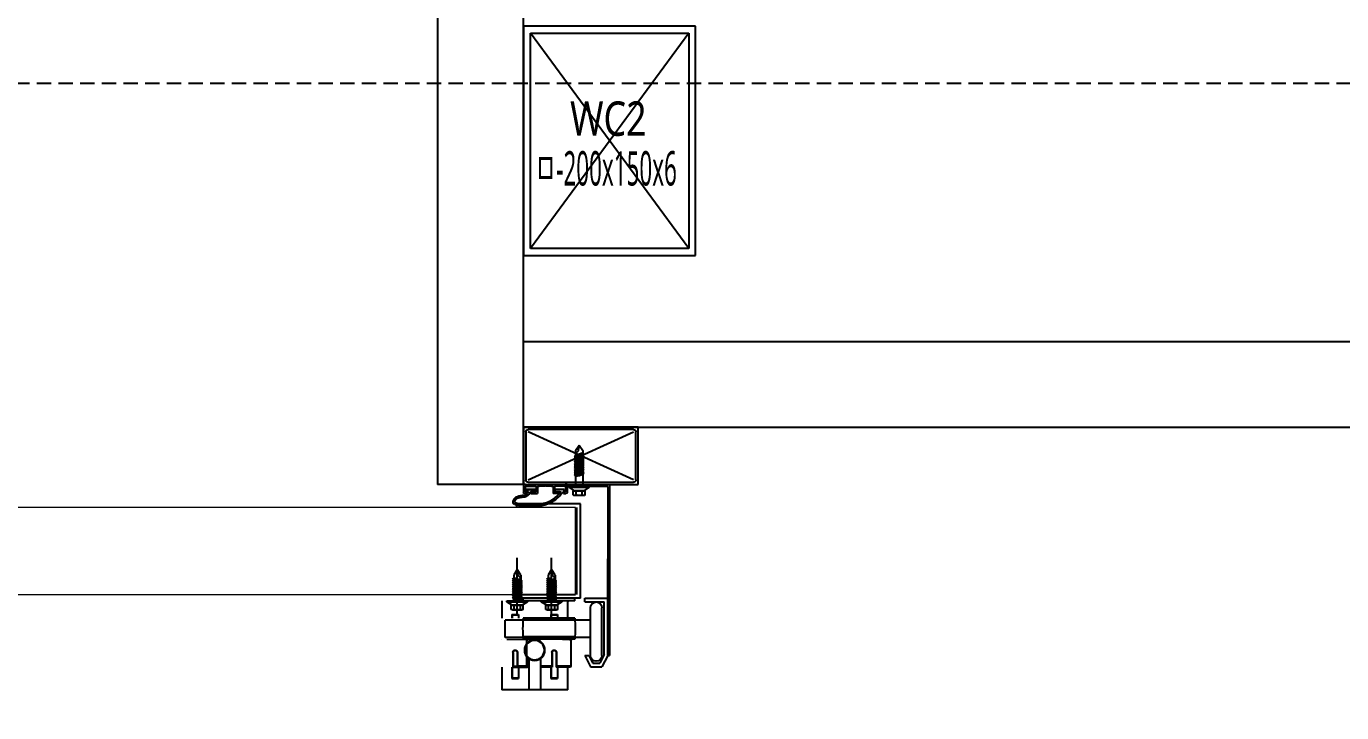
# Model space of a CAD drawing. Header units: millimetres. Extents: x 13515 to 183937, y -33900 to -660.
# Drawn here: x 121592.51 to 121610.46, y -19629.38 to -19620 of the extents above; entities that cross this region are included whole.
import ezdxf
from ezdxf.enums import TextEntityAlignment as Align

# ---------------------------------------------------------------- set-up
doc = ezdxf.new("R2010")
doc.units = ezdxf.units.MM
doc.header["$LTSCALE"] = 100
doc.header["$MEASUREMENT"] = 0
doc.header["$PDSIZE"] = -10
doc.linetypes.add('HIDDEN2', pattern=[0.1875, 0.125, -0.0625])
doc.layers.get('0').update_dxf_attribs({"linetype": 'CONTINUOUS'})
doc.layers.get('Defpoints').update_dxf_attribs({"color": 171, "linetype": 'CONTINUOUS'})
for name, color, linetype in [('ELE9', 9, 'CONTINUOUS'), ('FIN(패널-T75 글라스울)', 6, 'CONTINUOUS'), ('h COLUMN', 252, 'CONTINUOUS'), ('OVERHEAD DOOR - 1', 4, 'CONTINUOUS'), ('OVERHEAD DOOR - ETC', 252, 'CONTINUOUS')]:
    doc.layers.add(name, color=color, linetype=linetype)
doc.styles.add('TE', font='malgun_0.ttf')

# ---------------------------------------------------------------- blocks, each defined once
blk = doc.blocks.new('*U142')
at = {"color": 0, "linetype": 'ByBlock'}
for p, q in [((100, 75), (-100, 75)), ((-100, 75), (-100, -75)), ((-94, 69), (94, 69)), ((-94, -69), (-94, 69)), ((94, 69), (94, -69)), ((100, -75), (100, 75)), ((-100, -75), (100, -75)), ((94, -69), (-94, -69))]:
    blk.add_line(p, q, dxfattribs=at)
at = {"layer": 'Defpoints'}
blk.add_point((0, 0), dxfattribs=at)
blk = doc.blocks.new('WC2')
at = {"layer": 'h COLUMN', "ltscale": 0.1}
for p, q in [((69, -94), (-69, 94)), ((69, 94), (-69, -94))]:
    blk.add_line(p, q, dxfattribs=at)
at = {"layer": 'h COLUMN', "ltscale": 0.1, "rotation": 90}
blk.add_blockref('*U142', (0, 0), dxfattribs=at)
at = {"layer": 'Defpoints', "style": 'TE'}
for s, width, p in [('WC2', 0.8, (-34.4, 19.4)), ('ㅁ-200x150x6', 0.5, (-65.3, -24))]:
    blk.add_text(s, height=30, dxfattribs=dict(at, width=width)).set_placement(p, align=Align.MIDDLE_LEFT)
blk = doc.blocks.new('지상1층 WC 배치')
at = {"ltscale": 10000}
blk.add_blockref('WC2', (207100, -26650), dxfattribs=at)
blk = doc.blocks.new('A$C2563bbe5')
at = {"layer": 'OVERHEAD DOOR - ETC'}
h = blk.add_hatch(color=256, dxfattribs=at)
h.dxf.hatch_style = 1
edge = h.paths.add_edge_path()
edge.add_line((3327.3, 733.3), (3329.3, 733.3))
edge.add_spline(control_points=[(3329.3, 733.3), (3329, 733.8), (3328.7, 734.4), (3328.3, 734.8)], knot_values=[0, 0, 0, 0, 1.802776, 1.802776, 1.802776, 1.802776], degree=3, periodic=0)
edge.add_line((3328.3, 734.8), (3328, 735))
edge.add_line((3328, 735), (3327.6, 735.7))
edge.add_line((3327.6, 735.7), (3326.7, 736.1))
edge.add_line((3326.7, 736.1), (3325.4, 736.5))
edge.add_spline(control_points=[(3325.4, 736.5), (3321.2, 737), (3316.3, 737.6), (3315.3, 743.5), (3319.6, 745), (3324.2, 746.2), (3332, 746.6), (3337.6, 745.8), (3341.1, 745.2)], knot_values=[0, 0, 0, 0, 10.510022, 12.30215, 15.888405, 21.408051, 27.790202, 38.523805, 38.523805, 38.523805, 38.523805], degree=3, periodic=0)
edge.add_spline(control_points=[(3341.1, 745.2), (3341.1, 745.2), (3344.3, 744.6), (3351.9, 742.2), (3356.9, 736.5), (3359.7, 733.3)], knot_values=[81.368069, 81.368069, 81.368069, 81.368069, 81.427954, 91.382666, 103.911951, 103.911951, 103.911951, 103.911951], degree=3, periodic=0)
edge.add_line((3359.7, 733.3), (3360.3, 733.3))
edge.add_line((3360.3, 733.3), (3360.3, 731.3))
edge.add_line((3360.3, 731.3), (3352.3, 731.3))
edge.add_line((3352.3, 731.3), (3352.3, 733.3))
edge.add_line((3352.3, 733.3), (3357.7, 733.3))
edge.add_spline(control_points=[(3357.7, 733.3), (3357.4, 733.7), (3357, 734.1), (3356.7, 734.4)], knot_values=[101.110526, 101.110526, 101.110526, 101.110526, 102.614786, 102.614786, 102.614786, 102.614786], degree=3, periodic=0)
edge.add_line((3356.7, 734.4), (3356.7, 734.8))
edge.add_line((3356.7, 734.8), (3356.4, 734.8))
edge.add_spline(control_points=[(3356.4, 734.8), (3356.3, 734.9), (3356.2, 735), (3355, 736.3), (3353.9, 737.4), (3352.1, 738.9), (3351.5, 739.4), (3350.3, 740.2), (3349.6, 740.6), (3347.4, 741.8), (3345.6, 742.5), (3342.9, 743.3), (3342, 743.5), (3341, 743.7), (3340.9, 743.7), (3340.8, 743.8)], knot_values=[81.408921, 81.408921, 81.408921, 81.408921, 81.846453, 81.846453, 86.724969, 86.724969, 89.164228, 89.164228, 91.603486, 91.603486, 97.394899, 97.394899, 100.290605, 100.290605, 100.605478, 100.605478, 100.605478, 100.605478], degree=3, periodic=0)
edge.add_spline(control_points=[(3340.8, 743.8), (3340, 743.9), (3339.3, 744.1), (3337.3, 744.4), (3336.1, 744.5), (3334.3, 744.6), (3333.7, 744.7), (3333.1, 744.7)], knot_values=[72.981686, 72.981686, 72.981686, 72.981686, 75.56252, 75.56252, 79.405214, 79.405214, 81.408921, 81.408921, 81.408921, 81.408921], degree=3, periodic=0)
edge.add_spline(control_points=[(3333.1, 744.7), (3332.3, 744.8), (3331.5, 744.8), (3330.6, 744.9), (3330.5, 744.9), (3330.4, 744.9)], knot_values=[24.457688, 24.457688, 24.457688, 24.457688, 26.980257, 26.980257, 27.239597, 27.239597, 27.239597, 27.239597], degree=3, periodic=0)
edge.add_spline(control_points=[(3330.4, 744.9), (3329.5, 744.9), (3328.6, 744.9), (3326.7, 744.8), (3325.7, 744.7), (3323.7, 744.4), (3322.8, 744.2), (3321.3, 743.9), (3320.8, 743.7), (3320, 743.5), (3319.8, 743.4), (3319.2, 743.3), (3319, 743.2), (3318.4, 743), (3318.2, 742.9), (3317.7, 742.7), (3317.5, 742.6), (3317.3, 742.4), (3317.2, 742.3), (3317.2, 742.3), (3317.2, 742.3), (3317.1, 742.2), (3317.1, 742.2), (3317.1, 742.2), (3317.1, 742.1), (3317.1, 741.8), (3317.2, 741.7), (3317.3, 741.4), (3317.3, 741.3), (3317.5, 741), (3317.6, 740.9), (3317.9, 740.6), (3318.1, 740.4), (3318.5, 739.5), (3319.1, 739.4), (3319.9, 739), (3320.6, 738.6), (3321.6, 738.5), (3322.2, 738.4), (3326, 737.9)], knot_values=[0, 0, 0, 0, 2.699013, 2.699013, 5.918469, 5.918469, 9.137924, 9.137924, 10.747652, 10.747652, 11.552515, 11.552515, 12.357379, 12.357379, 13.187027, 13.187027, 14.016674, 14.016674, 14.846322, 14.846322, 15.271824, 15.271824, 15.697327, 15.697327, 16.368626, 16.368626, 17.039926, 17.039926, 17.711225, 17.711225, 18.939482, 18.939482, 20.167739, 20.167739, 21.883718, 21.883718, 23.599698, 23.599698, 24.457688, 24.457688, 24.457688, 24.457688], degree=3, periodic=0)
edge.add_spline(control_points=[(3326, 737.9), (3326.5, 737.8), (3327.1, 737.6), (3328, 737.1), (3328.3, 736.8), (3328.8, 736.4), (3329, 736.3), (3329.3, 736), (3329.4, 735.8), (3329.8, 735.3), (3330, 735), (3330.3, 734.5), (3330.5, 734.3), (3331.3, 733.3)], knot_values=[0, 0, 0, 0, 1.654202, 1.654202, 2.776859, 2.776859, 3.338188, 3.338188, 3.899517, 3.899517, 4.888564, 4.888564, 5.545615, 5.545615, 5.545615, 5.545615], degree=3, periodic=0)
edge.add_line((3331.3, 733.3), (3335.3, 733.3))
edge.add_line((3335.3, 733.3), (3335.3, 731.3))
edge.add_line((3335.3, 731.3), (3327.3, 731.3))
edge.add_line((3327.3, 731.3), (3327.3, 733.3))
at = {"layer": 'FIN(패널-T75 글라스울)'}
for p, q in [((3325, 727), (3250, 727)), ((3325, 727), (3325, 252)), ((3325, 677), (4275, 677)), ((3325, 602), (4275, 602))]:
    blk.add_line(p, q, dxfattribs=at)
blk.add_lwpolyline([(4350, 727), (4350, 252), (3250, 252), (3250, 727)], dxfattribs=at)
at = {"layer": 'OVERHEAD DOOR - 1', "lineweight": 0}
for p, q in [((829.6, 823), (3370.4, 823)), ((3370.4, 823), (3370.4, 747)), ((3370.4, 747), (829.6, 747))]:
    blk.add_line(p, q, dxfattribs=at)
at = {"layer": 'OVERHEAD DOOR - ETC'}
for p, q in [((3306, 886.5), (3306, 906.2)), ((3363.5, 906.2), (3306, 906.2)), ((3314.7, 886.5), (3314.7, 896.2)), ((3314.7, 896.2), (3320.7, 896.2)), ((3315, 886.5), (3315, 896)), ((3320.5, 896), (3315, 896)), ((3320.5, 886.5), (3320.5, 896)), ((3320.7, 886.5), (3320.7, 896.2)), ((3329.7, 879), (3329.7, 905.2)), ((3338.7, 906.2), (3330.7, 906.2)), ((3339.7, 879), (3339.7, 905.2)), ((3348.7, 886.5), (3348.7, 896.2)), ((3348.7, 896.2), (3354.7, 896.2)), ((3349, 886.5), (3349, 896)), ((3354.5, 896), (3349, 896)), ((3354.5, 886.5), (3354.5, 896)), ((3354.7, 886.5), (3354.7, 896.2)), ((3363.5, 906.2), (3363.5, 886.5)), ((3315.7, 873.5), (3315.7, 886.5)), ((3315.9, 873.5), (3315.9, 886.5)), ((3315.9, 886.5), (3328.5, 886.5)), ((3315.9, 885.5), (3328, 885.5)), ((3319.5, 873.5), (3319.5, 886.5)), ((3329.2, 886.5), (3319.5, 886.5)), ((3329.2, 885.5), (3319.5, 885.5)), ((3319.7, 873.5), (3319.7, 886.5)), ((3328, 885.5), (3328.5, 886.5)), ((3328, 885.5), (3328, 863.4)), ((3329.2, 886.5), (3329.2, 878.6)), ((3340.2, 886.5), (3340.2, 878.6)), ((3349.9, 886.5), (3340.2, 886.5)), ((3349.9, 885.5), (3340.2, 885.5)), ((3349.7, 873.5), (3349.7, 886.5)), ((3349.9, 873.5), (3349.9, 886.5)), ((3353.5, 873.5), (3353.5, 886.5)), ((3366, 886.5), (3353.5, 886.5)), ((3366.5, 885.5), (3353.5, 885.5)), ((3353.7, 873.5), (3353.7, 886.5)), ((3366.5, 885.5), (3366, 886.5)), ((3366.5, 885.5), (3366.5, 863.4)), ((3378.4, 876.2), (3383.4, 886.2)), ((3383.4, 886.2), (3393.4, 886.2)), ((3398.4, 876.2), (3393.4, 886.2)), ((3378.4, 876.2), (3382, 876.2)), ((3382, 876.2), (3385.4, 883)), ((3383.4, 876.2), (3383.4, 834.5)), ((3385.4, 883), (3391.4, 883)), ((3395.2, 875.4), (3391.4, 883)), ((3393.4, 876.2), (3393.4, 834.5)), ((3395.2, 875.4), (3395.2, 829.4)), ((3398.4, 876.2), (3398.4, 791.9)), ((3398.4, 728.6), (3398.4, 876.2)), ((3398.4, 876.2), (3400, 876.2)), ((3400, 727), (3400, 876.2)), ((3306, 862.1), (3306, 862)), ((3309.1, 860.5), (3309.1, 845.5)), ((3324.7, 860.5), (3309.1, 860.5)), ((3310.4, 862), (3328.8, 862.4)), ((3369.7, 862), (3324.7, 862)), ((3369.3, 860.5), (3324.7, 860.5)), ((3359.1, 862), (3365.7, 862.4)), ((3363.5, 862.1), (3363.5, 862)), ((3382.1, 860.5), (3369.3, 860.5)), ((3383.4, 860.5), (3373.6, 860.5)), ((3369.7, 860), (3324.7, 860)), ((3306, 828.5), (3306, 843.5)), ((3324.7, 845.5), (3309.1, 845.5)), ((3314.7, 840.5), (3314.7, 843.5)), ((3314.7, 840.5), (3320.7, 840.5)), ((3315, 840.8), (3315, 843.5)), ((3315, 840.8), (3320.5, 840.8)), ((3319.5, 841.5), (3319.5, 791.1)), ((3320.5, 840.8), (3320.5, 843.5)), ((3320.7, 840.5), (3320.7, 843.5)), ((3369.3, 845.5), (3324.7, 845.5)), ((3369.7, 845.5), (3324.7, 845.5)), ((3369.7, 843.5), (3324.7, 843.5)), ((3348.7, 840.5), (3348.7, 843.5)), ((3348.7, 840.5), (3354.7, 840.5)), ((3349, 840.8), (3349, 843.5)), ((3349, 840.8), (3354.5, 840.8)), ((3349.5, 841.5), (3349.5, 791.1)), ((3354.5, 840.8), (3354.5, 843.5)), ((3354.7, 840.5), (3354.7, 843.5)), ((3363.5, 843.5), (3363.5, 829.5)), ((3382.1, 845.5), (3369.3, 845.5)), ((3383.4, 845.5), (3373.6, 845.5)), ((3306, 828.5), (3306, 829.5)), ((3315.2, 832.3), (3310.5, 829.3)), ((3310.5, 829.3), (3328.5, 829.3)), ((3328.5, 829.3), (3310.5, 829.3)), ((3310.5, 829.3), (3310.5, 828.5)), ((3310.5, 828.5), (3328.5, 828.5)), ((3314.3, 836), (3314.3, 832.3)), ((3314.3, 832.3), (3324.8, 832.3)), ((3323.8, 832.3), (3315.2, 832.3)), ((3315.4, 826.1), (3321.3, 828.5)), ((3315.4, 824.3), (3323.7, 827.7)), ((3315.4, 824.3), (3323.7, 827.7)), ((3315.4, 826.1), (3316.4, 826.9)), ((3316.4, 825.7), (3315.4, 826.1)), ((3315.4, 826.1), (3316.4, 825.3)), ((3316.4, 826.1), (3315.4, 826.1)), ((3315.5, 836.5), (3323.6, 836.5)), ((3316.4, 826.9), (3316.4, 828.5)), ((3322.2, 828.5), (3316.4, 826.1)), ((3316.4, 826.9), (3320.2, 828.5)), ((3316.4, 825.1), (3322.7, 827.7)), ((3322.7, 826.9), (3316.4, 824.3)), ((3316.4, 825.1), (3316.4, 826.1)), ((3316.8, 836), (3316.8, 832.3)), ((3374.6, 826.2), (3318.8, 826.2)), ((3318.8, 826.2), (3318.8, 823)), ((3322.3, 836), (3322.3, 832.3)), ((3322.7, 827.7), (3322.7, 828.5)), ((3323.7, 827.7), (3322.7, 828.5)), ((3322.7, 828.1), (3323.7, 827.7)), ((3323.7, 827.7), (3322.7, 826.9)), ((3322.7, 827.7), (3323.7, 827.7)), ((3322.7, 825.9), (3322.7, 826.9)), ((3323.7, 825.9), (3322.7, 826.7)), ((3322.7, 826.3), (3323.7, 825.9)), ((3328.5, 829.3), (3323.8, 832.3)), ((3369.7, 828.5), (3324.7, 828.5)), ((3324.7, 828.5), (3324.7, 826.2)), ((3369.7, 826.2), (3324.7, 826.2)), ((3324.8, 836), (3324.8, 832.3)), ((3328.5, 828.5), (3328.5, 829.3)), ((3345.2, 832.3), (3340.5, 829.3)), ((3340.5, 829.3), (3358.5, 829.3)), ((3358.5, 829.3), (3340.5, 829.3)), ((3340.5, 829.3), (3340.5, 828.5)), ((3340.5, 828.5), (3358.5, 828.5)), ((3344.3, 836), (3344.3, 832.3)), ((3344.3, 832.3), (3354.8, 832.3)), ((3353.8, 832.3), (3345.2, 832.3)), ((3345.4, 826.1), (3351.3, 828.5)), ((3345.4, 824.3), (3353.7, 827.7)), ((3345.4, 824.3), (3353.7, 827.7)), ((3345.4, 826.1), (3346.4, 826.9)), ((3346.4, 825.7), (3345.4, 826.1)), ((3345.4, 826.1), (3346.4, 825.3)), ((3346.4, 826.1), (3345.4, 826.1)), ((3345.5, 836.5), (3353.6, 836.5)), ((3346.4, 826.9), (3346.4, 828.5)), ((3352.2, 828.5), (3346.4, 826.1)), ((3346.4, 826.9), (3350.2, 828.5)), ((3346.4, 825.1), (3352.7, 827.7)), ((3352.7, 826.9), (3346.4, 824.3)), ((3346.4, 825.1), (3346.4, 826.1)), ((3346.8, 836), (3346.8, 832.3)), ((3352.3, 836), (3352.3, 832.3)), ((3352.7, 827.7), (3352.7, 828.5)), ((3353.7, 827.7), (3352.7, 828.5)), ((3352.7, 828.1), (3353.7, 827.7)), ((3353.7, 827.7), (3352.7, 826.9)), ((3352.7, 827.7), (3353.7, 827.7)), ((3352.7, 825.9), (3352.7, 826.9)), ((3353.7, 825.9), (3352.7, 826.7)), ((3352.7, 826.3), (3353.7, 825.9)), ((3358.5, 829.3), (3353.8, 832.3)), ((3354.8, 836), (3354.8, 832.3)), ((3358.5, 828.5), (3358.5, 829.3)), ((3363.5, 828.5), (3363.5, 829.5)), ((3369.7, 828.5), (3369.7, 826.2)), ((3374.6, 826.2), (3374.6, 743.8)), ((3378.4, 829.4), (3395.2, 829.4)), ((3378.4, 829.4), (3378.4, 826.2)), ((3378.4, 826.2), (3398.4, 826.2)), ((3315.4, 822.4), (3323.7, 825.9)), ((3315.4, 822.4), (3323.7, 825.9)), ((3315.4, 824.3), (3316.4, 825.1)), ((3316.4, 823.9), (3315.4, 824.3)), ((3315.4, 824.3), (3316.4, 823.5)), ((3316.4, 824.3), (3315.4, 824.3)), ((3315.4, 820.6), (3323.7, 824)), ((3315.4, 820.6), (3323.7, 824)), ((3315.4, 822.4), (3316.4, 823.2)), ((3316.4, 822.4), (3315.4, 822.4)), ((3316.4, 822), (3315.4, 822.4)), ((3315.4, 822.4), (3316.4, 821.6)), ((3315.4, 818.8), (3323.7, 822.2)), ((3315.4, 818.8), (3323.7, 822.2)), ((3315.4, 820.6), (3316.4, 821.4)), ((3316.4, 820.2), (3315.4, 820.6)), ((3315.4, 820.6), (3316.4, 819.8)), ((3316.4, 820.6), (3315.4, 820.6)), ((3315.4, 816.9), (3323.7, 820.4)), ((3315.4, 816.9), (3323.7, 820.4)), ((3315.4, 818.8), (3316.4, 819.6)), ((3316.4, 818.4), (3315.4, 818.8)), ((3315.4, 818.8), (3316.4, 818)), ((3316.4, 818.8), (3315.4, 818.8)), ((3315.4, 815.1), (3323.7, 818.5)), ((3315.4, 815.1), (3323.7, 818.5)), ((3315.4, 816.9), (3316.4, 817.7)), ((3316.4, 816.5), (3315.4, 816.9)), ((3315.4, 816.9), (3316.4, 816.1)), ((3316.4, 816.9), (3315.4, 816.9)), ((3315.4, 813.3), (3323.7, 816.7)), ((3315.4, 813.3), (3323.7, 816.7)), ((3315.4, 815.1), (3316.4, 815.9)), ((3316.4, 814.7), (3315.4, 815.1)), ((3315.4, 815.1), (3316.4, 814.3)), ((3316.4, 815.1), (3315.4, 815.1)), ((3315.4, 811.4), (3323.7, 814.9)), ((3315.4, 811.4), (3323.7, 814.9)), ((3316.4, 823.2), (3322.7, 825.9)), ((3322.7, 825), (3316.4, 822.4)), ((3316.4, 823.2), (3316.4, 824.3)), ((3316.4, 821.4), (3322.7, 824)), ((3322.7, 823.2), (3316.4, 820.6)), ((3316.4, 821.4), (3316.4, 822.4)), ((3316.4, 819.6), (3322.7, 822.2)), ((3322.7, 821.4), (3316.4, 818.8)), ((3316.4, 819.6), (3316.4, 820.6)), ((3316.4, 817.7), (3322.7, 820.4)), ((3322.7, 819.5), (3316.4, 816.9)), ((3316.4, 817.7), (3316.4, 818.8)), ((3316.4, 815.9), (3322.7, 818.5)), ((3322.7, 817.7), (3316.4, 815.1)), ((3316.4, 815.9), (3316.4, 816.9)), ((3316.4, 814.1), (3322.7, 816.7)), ((3322.7, 815.9), (3316.4, 813.3)), ((3316.4, 814.1), (3316.4, 815.1)), ((3316.4, 812.2), (3322.7, 814.9)), ((3318.8, 823), (3370.4, 823)), ((3323.7, 825.9), (3322.7, 825)), ((3322.7, 825.9), (3323.7, 825.9)), ((3322.7, 824), (3322.7, 825)), ((3323.7, 824), (3322.7, 824.8)), ((3322.7, 824.4), (3323.7, 824)), ((3323.7, 824), (3322.7, 823.2)), ((3322.7, 824), (3323.7, 824)), ((3322.7, 822.2), (3322.7, 823.2)), ((3323.7, 822.2), (3322.7, 823)), ((3322.7, 822.6), (3323.7, 822.2)), ((3323.7, 822.2), (3322.7, 821.4)), ((3322.7, 822.2), (3323.7, 822.2)), ((3322.7, 820.4), (3322.7, 821.4)), ((3323.7, 820.4), (3322.7, 821.2)), ((3322.7, 820.8), (3323.7, 820.4)), ((3323.7, 820.4), (3322.7, 819.5)), ((3322.7, 820.4), (3323.7, 820.4)), ((3322.7, 818.5), (3322.7, 819.5)), ((3323.7, 818.5), (3322.7, 819.3)), ((3322.7, 818.9), (3323.7, 818.5)), ((3323.7, 818.5), (3322.7, 817.7)), ((3322.7, 818.5), (3323.7, 818.5)), ((3322.7, 816.7), (3322.7, 817.7)), ((3323.7, 816.7), (3322.7, 817.5)), ((3322.7, 817.1), (3323.7, 816.7)), ((3323.7, 816.7), (3322.7, 815.9)), ((3322.7, 816.7), (3323.7, 816.7)), ((3322.7, 814.9), (3322.7, 815.9)), ((3323.7, 814.9), (3322.7, 815.7)), ((3322.7, 815.3), (3323.7, 814.9)), ((3323.7, 814.9), (3322.7, 814.1)), ((3322.7, 814.9), (3323.7, 814.9)), ((3345.4, 822.4), (3353.7, 825.9)), ((3345.4, 822.4), (3353.7, 825.9)), ((3345.4, 824.3), (3346.4, 825.1)), ((3346.4, 823.9), (3345.4, 824.3)), ((3345.4, 824.3), (3346.4, 823.5)), ((3346.4, 824.3), (3345.4, 824.3)), ((3345.4, 820.6), (3353.7, 824)), ((3345.4, 820.6), (3353.7, 824)), ((3345.4, 822.4), (3346.4, 823.2)), ((3346.4, 822.4), (3345.4, 822.4)), ((3346.4, 822), (3345.4, 822.4)), ((3345.4, 822.4), (3346.4, 821.6)), ((3345.4, 818.8), (3353.7, 822.2)), ((3345.4, 818.8), (3353.7, 822.2)), ((3345.4, 820.6), (3346.4, 821.4)), ((3346.4, 820.2), (3345.4, 820.6)), ((3345.4, 820.6), (3346.4, 819.8)), ((3346.4, 820.6), (3345.4, 820.6)), ((3345.4, 816.9), (3353.7, 820.4)), ((3345.4, 816.9), (3353.7, 820.4)), ((3345.4, 818.8), (3346.4, 819.6)), ((3346.4, 818.4), (3345.4, 818.8)), ((3345.4, 818.8), (3346.4, 818)), ((3346.4, 818.8), (3345.4, 818.8)), ((3345.4, 815.1), (3353.7, 818.5)), ((3345.4, 815.1), (3353.7, 818.5)), ((3345.4, 816.9), (3346.4, 817.7)), ((3346.4, 816.5), (3345.4, 816.9)), ((3345.4, 816.9), (3346.4, 816.1)), ((3346.4, 816.9), (3345.4, 816.9)), ((3345.4, 813.3), (3353.7, 816.7)), ((3345.4, 813.3), (3353.7, 816.7)), ((3345.4, 815.1), (3346.4, 815.9)), ((3346.4, 814.7), (3345.4, 815.1)), ((3345.4, 815.1), (3346.4, 814.3)), ((3346.4, 815.1), (3345.4, 815.1)), ((3345.4, 811.4), (3353.7, 814.9)), ((3345.4, 811.4), (3353.7, 814.9)), ((3346.4, 823.2), (3352.7, 825.9)), ((3352.7, 825), (3346.4, 822.4)), ((3346.4, 823.2), (3346.4, 824.3)), ((3346.4, 821.4), (3352.7, 824)), ((3352.7, 823.2), (3346.4, 820.6)), ((3346.4, 821.4), (3346.4, 822.4)), ((3346.4, 819.6), (3352.7, 822.2)), ((3352.7, 821.4), (3346.4, 818.8)), ((3346.4, 819.6), (3346.4, 820.6)), ((3346.4, 817.7), (3352.7, 820.4)), ((3352.7, 819.5), (3346.4, 816.9)), ((3346.4, 817.7), (3346.4, 818.8)), ((3346.4, 815.9), (3352.7, 818.5)), ((3352.7, 817.7), (3346.4, 815.1)), ((3346.4, 815.9), (3346.4, 816.9)), ((3346.4, 814.1), (3352.7, 816.7)), ((3352.7, 815.9), (3346.4, 813.3)), ((3346.4, 814.1), (3346.4, 815.1)), ((3346.4, 812.2), (3352.7, 814.9)), ((3353.7, 825.9), (3352.7, 825)), ((3352.7, 825.9), (3353.7, 825.9)), ((3352.7, 824), (3352.7, 825)), ((3353.7, 824), (3352.7, 824.8)), ((3352.7, 824.4), (3353.7, 824)), ((3353.7, 824), (3352.7, 823.2)), ((3352.7, 824), (3353.7, 824)), ((3352.7, 822.2), (3352.7, 823.2)), ((3353.7, 822.2), (3352.7, 823)), ((3352.7, 822.6), (3353.7, 822.2)), ((3353.7, 822.2), (3352.7, 821.4)), ((3352.7, 822.2), (3353.7, 822.2)), ((3352.7, 820.4), (3352.7, 821.4)), ((3353.7, 820.4), (3352.7, 821.2)), ((3352.7, 820.8), (3353.7, 820.4)), ((3353.7, 820.4), (3352.7, 819.5)), ((3352.7, 820.4), (3353.7, 820.4)), ((3352.7, 818.5), (3352.7, 819.5)), ((3353.7, 818.5), (3352.7, 819.3)), ((3352.7, 818.9), (3353.7, 818.5)), ((3353.7, 818.5), (3352.7, 817.7)), ((3352.7, 818.5), (3353.7, 818.5)), ((3352.7, 816.7), (3352.7, 817.7)), ((3353.7, 816.7), (3352.7, 817.5)), ((3352.7, 817.1), (3353.7, 816.7)), ((3353.7, 816.7), (3352.7, 815.9)), ((3352.7, 816.7), (3353.7, 816.7)), ((3352.7, 814.9), (3352.7, 815.9)), ((3353.7, 814.9), (3352.7, 815.7)), ((3352.7, 815.3), (3353.7, 814.9)), ((3353.7, 814.9), (3352.7, 814.1)), ((3352.7, 814.9), (3353.7, 814.9)), ((3371.4, 823), (3371.4, 747)), ((3315.4, 813.3), (3316.4, 814.1)), ((3316.4, 812.9), (3315.4, 813.3)), ((3315.4, 813.3), (3316.4, 812.5)), ((3316.4, 813.3), (3315.4, 813.3)), ((3315.4, 809.6), (3323.7, 813)), ((3315.4, 809.6), (3323.7, 813)), ((3315.4, 811.4), (3316.4, 812.2)), ((3316.4, 811.4), (3315.4, 811.4)), ((3316.4, 811), (3315.4, 811.4)), ((3315.4, 811.4), (3316.4, 810.6)), ((3315.4, 809.6), (3316.4, 810.4)), ((3316.4, 809.2), (3315.4, 809.6)), ((3315.4, 809.6), (3316.4, 808.8)), ((3316.4, 809.6), (3315.4, 809.6)), ((3322.7, 814.1), (3316.4, 811.4)), ((3316.4, 812.2), (3316.4, 813.3)), ((3316.4, 810.4), (3322.7, 813)), ((3322.7, 812.2), (3316.4, 809.6)), ((3316.4, 810.4), (3316.4, 811.4)), ((3316.4, 808.2), (3320.7, 810)), ((3316.4, 806.1), (3316.4, 809.6)), ((3319.5, 801.3), (3316.4, 806.1)), ((3320.3, 806.3), (3319.5, 801.3)), ((3322.7, 806.1), (3319.5, 801.3)), ((3322.7, 808.8), (3320.3, 806.3)), ((3320.7, 810), (3323.7, 811.2)), ((3320.7, 810), (3323.7, 811.2)), ((3320.7, 810), (3321.7, 810.8)), ((3320.7, 810), (3322.7, 808.8)), ((3321.7, 810), (3320.7, 810)), ((3321.7, 810.8), (3322.7, 811.2)), ((3322.7, 810.4), (3321.7, 810)), ((3322.7, 813), (3322.7, 814.1)), ((3323.7, 813), (3322.7, 813.8)), ((3322.7, 813.4), (3323.7, 813)), ((3323.7, 813), (3322.7, 812.2)), ((3322.7, 813), (3323.7, 813)), ((3322.7, 811.2), (3322.7, 812.2)), ((3323.7, 811.2), (3322.7, 812)), ((3322.7, 811.6), (3323.7, 811.2)), ((3323.7, 811.2), (3322.7, 810.4)), ((3322.7, 811.2), (3323.7, 811.2)), ((3322.7, 806.1), (3322.7, 810.4)), ((3345.4, 813.3), (3346.4, 814.1)), ((3346.4, 812.9), (3345.4, 813.3)), ((3345.4, 813.3), (3346.4, 812.5)), ((3346.4, 813.3), (3345.4, 813.3)), ((3345.4, 809.6), (3353.7, 813)), ((3345.4, 809.6), (3353.7, 813)), ((3345.4, 811.4), (3346.4, 812.2)), ((3346.4, 811.4), (3345.4, 811.4)), ((3346.4, 811), (3345.4, 811.4)), ((3345.4, 811.4), (3346.4, 810.6)), ((3345.4, 809.6), (3346.4, 810.4)), ((3346.4, 809.2), (3345.4, 809.6)), ((3345.4, 809.6), (3346.4, 808.8)), ((3346.4, 809.6), (3345.4, 809.6)), ((3352.7, 814.1), (3346.4, 811.4)), ((3346.4, 812.2), (3346.4, 813.3)), ((3346.4, 810.4), (3352.7, 813)), ((3352.7, 812.2), (3346.4, 809.6)), ((3346.4, 810.4), (3346.4, 811.4)), ((3346.4, 808.2), (3350.7, 810)), ((3346.4, 806.1), (3346.4, 809.6)), ((3349.5, 801.3), (3346.4, 806.1)), ((3350.3, 806.3), (3349.5, 801.3)), ((3352.7, 806.1), (3349.5, 801.3)), ((3352.7, 808.8), (3350.3, 806.3)), ((3350.7, 810), (3353.7, 811.2)), ((3350.7, 810), (3353.7, 811.2)), ((3350.7, 810), (3351.7, 810.8)), ((3350.7, 810), (3352.7, 808.8)), ((3351.7, 810), (3350.7, 810)), ((3351.7, 810.8), (3352.7, 811.2)), ((3352.7, 810.4), (3351.7, 810)), ((3352.7, 813), (3352.7, 814.1)), ((3353.7, 813), (3352.7, 813.8)), ((3352.7, 813.4), (3353.7, 813)), ((3353.7, 813), (3352.7, 812.2)), ((3352.7, 813), (3353.7, 813)), ((3352.7, 811.2), (3352.7, 812.2)), ((3353.7, 811.2), (3352.7, 812)), ((3352.7, 811.6), (3353.7, 811.2)), ((3353.7, 811.2), (3352.7, 810.4)), ((3352.7, 811.2), (3353.7, 811.2)), ((3352.7, 806.1), (3352.7, 810.4)), ((3318.8, 743.8), (3318.8, 747)), ((3374.6, 743.8), (3318.8, 743.8)), ((3325.4, 736.5), (3326.7, 736.1)), ((3328.3, 734.8), (3326, 734.8)), ((3326.7, 736.1), (3327.6, 735.7)), ((3327.6, 735.7), (3328, 735)), ((3328, 735), (3328.3, 734.8)), ((3328.3, 733.3), (3328.3, 734.8)), ((3331.3, 733.3), (3331.3, 734.8)), ((3331.3, 734.8), (3337.2, 734.8)), ((3337.2, 729.3), (3337.2, 734.8)), ((3350.8, 729.3), (3350.8, 734.8)), ((3356.7, 734.8), (3350.8, 734.8)), ((3356.7, 734.8), (3356.4, 734.8)), ((3356.7, 734.8), (3356.4, 734.8)), ((3356.7, 733.3), (3356.7, 734.8)), ((3356.7, 734.4), (3356.7, 734.8)), ((3356.7, 734.4), (3356.7, 734.8)), ((3359.7, 733.3), (3359.7, 734.8)), ((3359.7, 734.8), (3362, 734.8)), ((3368.2, 736.1), (3368.2, 732.4)), ((3377.6, 736.6), (3369.4, 736.6)), ((3370.8, 736.1), (3370.8, 732.4)), ((3376.2, 736.1), (3376.2, 732.4)), ((3378.7, 736.1), (3378.7, 732.4)), ((3325, 727), (3325, 733.8)), ((3325, 727), (3325.4, 727)), ((3325, 677), (3325, 727)), ((3325, 727), (3425, 727)), ((3328.3, 733.3), (3326.3, 733.3)), ((3326.3, 728.3), (3326.3, 733.3)), ((3326.3, 728.3), (3335.9, 728.3)), ((3326.6, 727), (3361.4, 727)), ((3327, 681), (3327, 723)), ((3329.3, 733.3), (3327.3, 733.3)), ((3327.3, 731.3), (3327.3, 733.3)), ((3327.3, 733.3), (3329.3, 733.3)), ((3327.3, 731.3), (3327.3, 733.3)), ((3327.3, 733.3), (3329.3, 733.3)), ((3327.3, 731.3), (3327.3, 733.3)), ((3327.3, 731.3), (3335.3, 731.3)), ((3335.3, 731.3), (3327.3, 731.3)), ((3335.3, 731.3), (3327.3, 731.3)), ((3329, 725), (3421, 725)), ((3329, 723), (3421, 681)), ((3421, 723), (3329, 681)), ((3331.3, 733.3), (3335.9, 733.3)), ((3335.3, 733.3), (3331.3, 733.3)), ((3331.3, 733.3), (3335.3, 733.3)), ((3331.3, 733.3), (3335.3, 733.3)), ((3335.3, 731.3), (3335.3, 733.3)), ((3335.3, 733.3), (3335.3, 731.3)), ((3335.3, 733.3), (3335.3, 731.3)), ((3335.9, 728.3), (3335.9, 733.3)), ((3343.5, 728.3), (3338.2, 728.3)), ((3344, 728), (3343.5, 728.3)), ((3344.5, 728.3), (3344, 728)), ((3349.8, 728.3), (3344.5, 728.3)), ((3352, 727), (3400, 727)), ((3356.7, 733.3), (3352.1, 733.3)), ((3352.1, 728.3), (3352.1, 733.3)), ((3361.7, 728.3), (3352.1, 728.3)), ((3352.3, 731.3), (3352.3, 733.3)), ((3352.3, 733.3), (3357.7, 733.3)), ((3352.3, 731.3), (3352.3, 733.3)), ((3352.3, 733.3), (3357.7, 733.3)), ((3352.3, 731.3), (3352.3, 733.3)), ((3352.3, 733.3), (3357.7, 733.3)), ((3360.3, 731.3), (3352.3, 731.3)), ((3360.3, 731.3), (3352.3, 731.3)), ((3360.3, 731.3), (3352.3, 731.3)), ((3359.7, 733.3), (3361.7, 733.3)), ((3359.7, 733.3), (3360.3, 733.3)), ((3359.7, 733.3), (3360.3, 733.3)), ((3359.7, 733.3), (3360.3, 733.3)), ((3360.3, 731.3), (3360.3, 733.3)), ((3360.3, 733.3), (3360.3, 731.3)), ((3360.3, 733.3), (3360.3, 731.3)), ((3398.4, 728.6), (3361.5, 728.6)), ((3361.5, 728.6), (3361.5, 727)), ((3361.7, 728.3), (3361.7, 733.3)), ((3363, 727), (3362.6, 727)), ((3363, 727), (3363, 733.8)), ((3364.5, 729.4), (3369.2, 732.4)), ((3364.5, 729.4), (3382.5, 729.4)), ((3364.5, 728.6), (3364.5, 729.4)), ((3382.5, 729.4), (3364.5, 729.4)), ((3382.5, 728.6), (3364.5, 728.6)), ((3378.7, 732.4), (3368.2, 732.4)), ((3369.2, 732.4), (3377.8, 732.4)), ((3370.3, 718.9), (3370.3, 727)), ((3376.6, 718.1), (3376.6, 727)), ((3377.8, 732.4), (3382.5, 729.4)), ((3382.5, 729.4), (3382.5, 728.6)), ((3423, 723), (3423, 681)), ((3425, 727), (3425, 677)), ((3369.3, 718.9), (3370.3, 719.7)), ((3370.3, 719.3), (3369.3, 718.9)), ((3377.6, 715.5), (3369.3, 718.9)), ((3377.6, 715.5), (3369.3, 718.9)), ((3369.3, 718.9), (3370.3, 718.1)), ((3370.3, 718.9), (3369.3, 718.9)), ((3369.3, 717.1), (3370.3, 717.9)), ((3370.3, 717.5), (3369.3, 717.1)), ((3377.6, 713.7), (3369.3, 717.1)), ((3377.6, 713.7), (3369.3, 717.1)), ((3369.3, 717.1), (3370.3, 716.3)), ((3370.3, 717.1), (3369.3, 717.1)), ((3369.3, 715.2), (3370.3, 716)), ((3370.3, 715.6), (3369.3, 715.2)), ((3377.6, 711.8), (3369.3, 715.2)), ((3377.6, 711.8), (3369.3, 715.2)), ((3369.3, 715.2), (3370.3, 714.4)), ((3370.3, 715.2), (3369.3, 715.2)), ((3369.3, 713.4), (3370.3, 714.2)), ((3370.3, 713.8), (3369.3, 713.4)), ((3377.6, 710), (3369.3, 713.4)), ((3377.6, 710), (3369.3, 713.4)), ((3369.3, 713.4), (3370.3, 712.6)), ((3370.3, 713.4), (3369.3, 713.4)), ((3369.3, 711.6), (3370.3, 712.4)), ((3370.3, 712), (3369.3, 711.6)), ((3377.6, 708.2), (3369.3, 711.6)), ((3377.6, 708.2), (3369.3, 711.6)), ((3369.3, 711.6), (3370.3, 710.8)), ((3370.3, 711.6), (3369.3, 711.6)), ((3376.6, 716.3), (3370.3, 718.9)), ((3370.3, 717.1), (3370.3, 718.1)), ((3370.3, 718.1), (3376.6, 715.5)), ((3376.6, 714.5), (3370.3, 717.1)), ((3370.3, 715.2), (3370.3, 716.3)), ((3370.3, 716.3), (3376.6, 713.7)), ((3376.6, 712.6), (3370.3, 715.2)), ((3370.3, 713.4), (3370.3, 714.4)), ((3370.3, 714.4), (3376.6, 711.8)), ((3376.6, 710.8), (3370.3, 713.4)), ((3370.3, 711.6), (3370.3, 712.6)), ((3370.3, 712.6), (3376.6, 710)), ((3376.6, 709), (3370.3, 711.6)), ((3370.9, 719.7), (3376.6, 717.3)), ((3377.6, 717.3), (3371.7, 719.7)), ((3376.6, 718.1), (3372.8, 719.7)), ((3377.6, 717.3), (3376.6, 718.1)), ((3376.6, 716.3), (3376.6, 717.3)), ((3376.6, 716.9), (3377.6, 717.3)), ((3377.6, 717.3), (3376.6, 716.5)), ((3376.6, 717.3), (3377.6, 717.3)), ((3377.6, 715.5), (3376.6, 716.3)), ((3376.6, 714.5), (3376.6, 715.5)), ((3376.6, 715.1), (3377.6, 715.5)), ((3377.6, 715.5), (3376.6, 714.7)), ((3376.6, 715.5), (3377.6, 715.5)), ((3377.6, 713.7), (3376.6, 714.5)), ((3376.6, 712.6), (3376.6, 713.7)), ((3376.6, 713.3), (3377.6, 713.7)), ((3377.6, 713.7), (3376.6, 712.9)), ((3376.6, 713.7), (3377.6, 713.7)), ((3377.6, 711.8), (3376.6, 712.6)), ((3376.6, 710.8), (3376.6, 711.8)), ((3376.6, 711.4), (3377.6, 711.8)), ((3377.6, 711.8), (3376.6, 711)), ((3376.6, 711.8), (3377.6, 711.8)), ((3369.3, 709.7), (3370.3, 710.5)), ((3370.3, 710.1), (3369.3, 709.7)), ((3377.6, 706.3), (3369.3, 709.7)), ((3377.6, 706.3), (3369.3, 709.7)), ((3369.3, 709.7), (3370.3, 708.9)), ((3370.3, 709.7), (3369.3, 709.7)), ((3369.3, 707.9), (3370.3, 708.7)), ((3370.3, 708.3), (3369.3, 707.9)), ((3377.6, 704.5), (3369.3, 707.9)), ((3377.6, 704.5), (3369.3, 707.9)), ((3369.3, 707.9), (3370.3, 707.1)), ((3370.3, 707.9), (3369.3, 707.9)), ((3369.3, 706.1), (3370.3, 706.9)), ((3370.3, 706.5), (3369.3, 706.1)), ((3377.6, 702.7), (3369.3, 706.1)), ((3377.6, 702.7), (3369.3, 706.1)), ((3369.3, 706.1), (3370.3, 705.3)), ((3370.3, 706.1), (3369.3, 706.1)), ((3369.3, 704.2), (3370.3, 705)), ((3370.3, 704.6), (3369.3, 704.2)), ((3377.6, 700.8), (3369.3, 704.2)), ((3377.6, 700.8), (3369.3, 704.2)), ((3369.3, 704.2), (3370.3, 703.4)), ((3370.3, 704.2), (3369.3, 704.2)), ((3369.3, 702.4), (3370.3, 703.2)), ((3370.3, 702.8), (3369.3, 702.4)), ((3372.4, 701.2), (3369.3, 702.4)), ((3372.4, 701.2), (3369.3, 702.4)), ((3369.3, 702.4), (3370.3, 701.6)), ((3370.3, 702.4), (3369.3, 702.4)), ((3370.3, 709.7), (3370.3, 710.8)), ((3370.3, 710.8), (3376.6, 708.2)), ((3376.6, 707.1), (3370.3, 709.7)), ((3370.3, 707.9), (3370.3, 708.9)), ((3370.3, 708.9), (3376.6, 706.3)), ((3376.6, 705.3), (3370.3, 707.9)), ((3370.3, 706.1), (3370.3, 707.1)), ((3370.3, 707.1), (3376.6, 704.5)), ((3376.6, 703.5), (3370.3, 706.1)), ((3370.3, 704.2), (3370.3, 705.3)), ((3370.3, 705.3), (3376.6, 702.7)), ((3376.6, 701.6), (3370.3, 704.2)), ((3370.3, 702.4), (3370.3, 703.4)), ((3370.3, 703.4), (3376.6, 700.8)), ((3371.4, 702), (3370.3, 702.4)), ((3370.3, 697.4), (3370.3, 701.6)), ((3370.3, 701.6), (3371.4, 701.2)), ((3372.4, 701.2), (3370.3, 700)), ((3370.3, 700), (3372.8, 697.5)), ((3372.4, 701.2), (3371.4, 702)), ((3371.4, 701.2), (3372.4, 701.2)), ((3376.6, 699.4), (3372.4, 701.2)), ((3377.6, 710), (3376.6, 710.8)), ((3376.6, 709), (3376.6, 710)), ((3376.6, 709.6), (3377.6, 710)), ((3377.6, 710), (3376.6, 709.2)), ((3376.6, 710), (3377.6, 710)), ((3377.6, 708.2), (3376.6, 709)), ((3376.6, 707.1), (3376.6, 708.2)), ((3376.6, 707.8), (3377.6, 708.2)), ((3377.6, 708.2), (3376.6, 707.4)), ((3376.6, 708.2), (3377.6, 708.2)), ((3377.6, 706.3), (3376.6, 707.1)), ((3376.6, 705.3), (3376.6, 706.3)), ((3376.6, 705.9), (3377.6, 706.3)), ((3377.6, 706.3), (3376.6, 705.5)), ((3376.6, 706.3), (3377.6, 706.3)), ((3377.6, 704.5), (3376.6, 705.3)), ((3376.6, 703.5), (3376.6, 704.5)), ((3376.6, 704.1), (3377.6, 704.5)), ((3377.6, 704.5), (3376.6, 703.7)), ((3376.6, 704.5), (3377.6, 704.5)), ((3377.6, 702.7), (3376.6, 703.5)), ((3376.6, 701.6), (3376.6, 702.7)), ((3376.6, 702.3), (3377.6, 702.7)), ((3377.6, 702.7), (3376.6, 701.9)), ((3376.6, 702.7), (3377.6, 702.7)), ((3377.6, 700.8), (3376.6, 701.6)), ((3376.6, 697.4), (3376.6, 700.8)), ((3376.6, 700.4), (3377.6, 700.8)), ((3377.6, 700.8), (3376.6, 700)), ((3376.6, 700.8), (3377.6, 700.8)), ((3370.3, 697.4), (3373.5, 692.6)), ((3372.8, 697.5), (3373.5, 692.6)), ((3373.5, 692.6), (3376.6, 697.4)), ((3425, 677), (3325, 677)), ((3421, 679), (3329, 679))]:
    blk.add_line(p, q, dxfattribs=at)
for radius in [9, 8.5]:
    blk.add_circle((3334.7, 871.5), radius, dxfattribs=at)
for centre, radius, start, end in [((3330.7, 905.2), 1, 90, 180), ((3338.7, 905.2), 1, 0, 90), ((3317.7, 873.5), 2, 180, 270), ((3317.7, 873.5), 1.8, 180, 270), ((3317.7, 873.5), 2, 270, 0), ((3317.7, 873.5), 1.8, 270, 0), ((3351.7, 873.5), 2, 180, 270), ((3351.7, 873.5), 1.8, 180, 270), ((3351.7, 873.5), 1.8, 270, 0), ((3351.7, 873.5), 2, 270, 0), ((3388.4, 876.2), 5, 0, 180), ((3459.2, 852.8), 134.7, 176.0638, 183.9362), ((3329, 863.4), 1, 180, 255.9031), ((3365.5, 863.4), 1, 284.0969, 0), ((3235.3, 852.8), 134.7, 356.0638, 3.9362), ((3315.6, 834.6), 1.86, 46.9662, 133.0338), ((3319.5, 828.9), 7.61, 69.1195, 110.8805), ((3323.5, 834.6), 1.86, 46.9662, 133.0338), ((3345.6, 834.6), 1.86, 46.9662, 133.0338), ((3349.5, 828.9), 7.61, 69.1195, 110.8805), ((3353.5, 834.6), 1.86, 46.9662, 133.0338), ((3388.4, 834.5), 5, 180, 0), ((3326, 733.8), 1, 90, 180), ((3362, 733.8), 1, 0, 90), ((3369.5, 734.7), 1.86, 46.9662, 133.0338), ((3373.5, 729), 7.61, 69.1195, 110.8805), ((3377.5, 734.7), 1.86, 46.9662, 133.0338), ((3326, 727.4), 0.671, 213.5584, 326.4416), ((3329, 723), 2, 90, 180), ((3338.2, 729.3), 1, 180, 270), ((3349.8, 729.3), 1, 270, 0), ((3362, 727.4), 0.671, 213.5584, 326.4416), ((3421, 723), 2, 0, 90), ((3329, 681), 2, 180, 270), ((3421, 681), 2, 270, 0)]:
    blk.add_arc(centre, radius, start, end, dxfattribs=at)
blk.add_spline([(3325.4, 736.5), (3315.9, 740.9), (3315.7, 742.7), (3318.7, 744.7), (3324.1, 746), (3330.4, 746.4), (3341.1, 745.2)], degree=3, dxfattribs=at)
for points, knots in [([(3326, 737.9), (3322.2, 738.4), (3321.6, 738.5), (3320.6, 738.6), (3319.9, 739), (3319.1, 739.4), (3318.5, 739.5), (3318.1, 740.4), (3317.9, 740.6), (3317.6, 740.9), (3317.5, 741), (3317.3, 741.3), (3317.3, 741.4), (3317.2, 741.7), (3317.1, 741.8), (3317.1, 742.1), (3317.1, 742.2), (3317.1, 742.2), (3317.1, 742.2), (3317.2, 742.3), (3317.2, 742.3), (3317.2, 742.3), (3317.3, 742.4), (3317.5, 742.6), (3317.7, 742.7), (3318.2, 742.9), (3318.4, 743), (3319, 743.2), (3319.2, 743.3), (3319.8, 743.4), (3320, 743.5), (3320.8, 743.7), (3321.3, 743.9), (3322.8, 744.2), (3323.7, 744.4), (3325.7, 744.7), (3326.7, 744.8), (3328.7, 744.9), (3329.7, 744.9), (3331.6, 744.8), (3332.6, 744.8), (3335.4, 744.5), (3337.4, 744.3), (3339.8, 743.9), (3340.4, 743.8), (3340.9, 743.7)], [0, 0, 0, 0, 0.85799, 0.85799, 2.573969, 2.573969, 4.289949, 4.289949, 5.518206, 5.518206, 6.746463, 6.746463, 7.417762, 7.417762, 8.089062, 8.089062, 8.760361, 8.760361, 9.185864, 9.185864, 9.611366, 9.611366, 10.441014, 10.441014, 11.270661, 11.270661, 12.100309, 12.100309, 12.905173, 12.905173, 13.710036, 13.710036, 15.319764, 15.319764, 18.539219, 18.539219, 21.758675, 21.758675, 24.717028, 24.717028, 27.675381, 27.675381, 33.592087, 33.592087, 35.205692, 35.205692, 35.205692, 35.205692]), ([(3331.3, 733.3), (3330.5, 734.3), (3330.3, 734.5), (3330, 735), (3329.8, 735.3), (3329.4, 735.8), (3329.3, 736), (3329, 736.3), (3328.8, 736.4), (3328.3, 736.8), (3328, 737.1), (3327.1, 737.6), (3326.5, 737.8), (3326, 737.9)], [0, 0, 0, 0, 0.65705, 0.65705, 1.646098, 1.646098, 2.207426, 2.207426, 2.768755, 2.768755, 3.891413, 3.891413, 5.545615, 5.545615, 5.545615, 5.545615]), ([(3330.4, 744.9), (3331.9, 744.8), (3333.4, 744.7), (3336.1, 744.5), (3337.3, 744.4), (3339.3, 744), (3340.2, 743.9), (3342, 743.5), (3342.9, 743.3), (3345.6, 742.5), (3347.4, 741.8), (3349.6, 740.6), (3350.3, 740.2), (3351.5, 739.4), (3352.1, 738.9), (3353.9, 737.4), (3355, 736.3), (3356.2, 735), (3356.3, 734.9), (3356.4, 734.8)], [70.088544, 70.088544, 70.088544, 70.088544, 74.985393, 74.985393, 78.828087, 78.828087, 81.723794, 81.723794, 84.6195, 84.6195, 90.410913, 90.410913, 92.850171, 92.850171, 95.28943, 95.28943, 100.167946, 100.167946, 100.605478, 100.605478, 100.605478, 100.605478]), ([(3341.1, 745.2), (3341.1, 745.2), (3344.3, 744.6), (3351.9, 742.2), (3356.9, 736.5), (3359.7, 733.3)], [81.368069, 81.368069, 81.368069, 81.368069, 81.427954, 91.382666, 103.911951, 103.911951, 103.911951, 103.911951]), ([(3341.1, 745.2), (3341.1, 745.2), (3344.3, 744.6), (3351.9, 742.2), (3356.9, 736.5), (3359.7, 733.3)], [81.368069, 81.368069, 81.368069, 81.368069, 81.427954, 91.382666, 103.911951, 103.911951, 103.911951, 103.911951])]:
    blk.add_open_spline(points, degree=3, knots=knots, dxfattribs=at)
for points in [[(3329.3, 733.3), (3329, 733.8), (3328.7, 734.4), (3328.3, 734.8)], [(3329.3, 733.3), (3329, 733.8), (3328.7, 734.4), (3328.3, 734.8)], [(3356.7, 734.4), (3357, 734.1), (3357.4, 733.7), (3357.7, 733.3)], [(3356.7, 734.4), (3357, 734.1), (3357.4, 733.7), (3357.7, 733.3)]]:
    blk.add_open_spline(points, degree=3, dxfattribs=at)
blk = doc.blocks.new('FGHJ')
at = {"layer": 'ELE9', "linetype": 'HIDDEN2'}
blk.add_lwpolyline([(37195449.1, 67346.3), (37195449.1, 40346.3), (37042549.1, 40346.3), (37042549.1, 51346.3), (37030449.1, 51346.3), (37030449.1, -38303.7), (37200899.1, -38303.7)], dxfattribs=at)
at = {"layer": 'ELE9'}
blk.add_blockref('지상1층 WC 배치', (36981299.1, 66946.3), dxfattribs=at)
at = {"layer": 'ELE9', "ltscale": 0.1, "xscale": -1, "rotation": 180}
blk.add_blockref('A$C2563bbe5', (37184999.1, 40723.3), dxfattribs=at)

msp = doc.modelspace()

# ---------------------------------------------------------------- block references
at = {"xscale": 0.01565102769230769, "yscale": 0.01565102769230769, "zscale": 0.01565102769230769}
msp.add_blockref('FGHJ', (-460436.194, -20252.242), dxfattribs=at)

doc.saveas('drawing.dxf')
